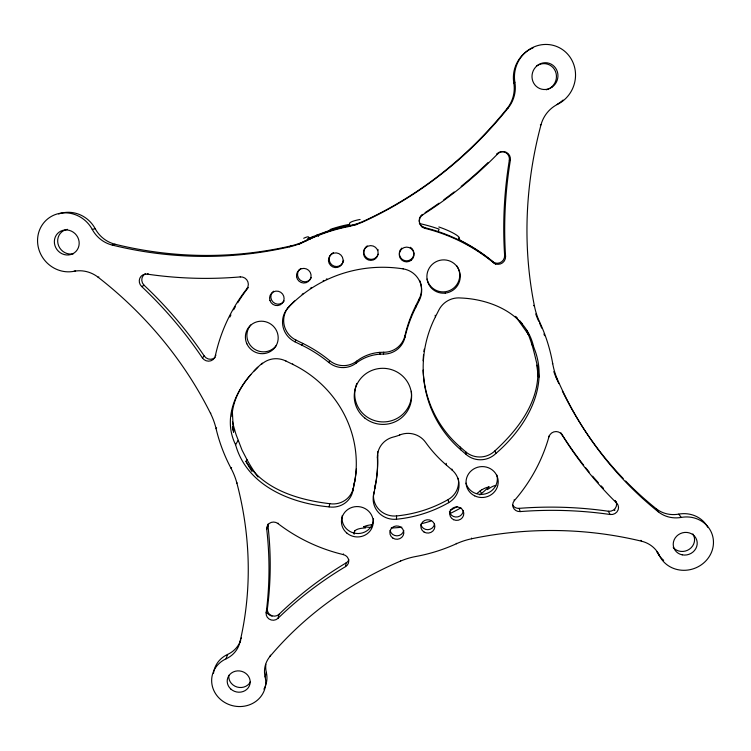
<?xml version="1.0" encoding="UTF-8"?>
<svg xmlns="http://www.w3.org/2000/svg" width="751" height="751" viewBox="0 0 751 751"><rect width="100%" height="100%" fill="white"/><g stroke="black" fill="none" stroke-linecap="round" stroke-linejoin="round"><path stroke-width="1.13" d="M294.608 300.935A127.905 125.145 5.4 0 0 289.398 306.126L288.3 307.553A21.863 21.46 33.4 0 0 294.946 341.818L301.808 345.169A133.19 127.445 21.7 0 1 328.966 362.592A21.723 21.366 20.4 0 0 356.19 363.108A43.023 42.065 5.4 0 1 383.442 354.096A21.76 21.526 7.9 0 0 404.93 337.424L404.939 335.725A135.631 131.547 -25.8 0 1 415.801 305.704L419.208 298.926A21.732 21.666 -6.9 0 0 419.668 280.442M240.602 640.537A27.158 25.196 15.6 0 1 227.609 654.431L226.032 658.852A27.139 24.999 12.8 0 0 213.753 690.319A27.139 24.999 12.8 0 0 246.854 705.64A27.139 24.999 12.8 0 0 265.112 676.933A27.186 25.168 9.8 0 1 270.107 656.28A347.15 309.863 -4 0 1 400.565 561.081L400.574 560.622M404.93 337.424A136.907 132.73 -25.6 0 1 415.894 307.131L419.34 300.287A21.939 21.873 -6.1 0 0 403.165 268.877L403.174 268.473M451.905 469.065L452.036 469.966A21.197 20.371 -2.9 0 1 448.638 502.663A129.097 126.262 5.4 0 1 396.481 519.223A21.112 20.249 2.8 0 1 373.557 495.069L374.993 488.094A133.19 127.445 21.7 0 0 377.406 457.791A21.281 20.577 2.1 0 1 393.449 437.007A43.023 42.065 5.4 0 0 399.701 434.989L399.71 434.5M396.481 519.223L396.566 515.937A20.915 20.08 2.8 0 1 373.848 491.989L373.557 495.069M231.965 416.467C232.707 400.724 240.639 386.202 250.853 374.561M374.993 488.094L375.106 486.948M375.125 486.761L375.275 485.071A131.969 126.356 21.8 0 0 377.669 455.031A21.084 20.399 2.1 0 1 377.8 451.736M377.406 457.791L377.669 455.031M383.442 354.096L383.648 352.247A21.563 21.338 7.9 0 0 404.939 335.725M354.209 534.027L354.669 530.675L354.021 533.83M268.06 524.02A6.928 6.581 15.2 0 0 267.985 525.897L266.736 529.258A392.764 352.801 32.3 0 1 266.154 612.854A6.881 6.43 12.3 0 0 277.954 618.364A367.079 327.727 -4.1 0 1 345.573 566.592L346.108 562.912A6.89 6.524 7.8 0 0 348.868 559.636M262.371 363.099C239.616 382.569 220.794 414.909 235.579 444.714C246.826 485.522 290.524 503.377 329.107 506.878A21.141 20.296 10.8 0 0 352.839 490.985L354.725 481.015A110.876 106.144 21.7 0 0 356.434 468.755M352.839 490.985L354.725 481.015M345.573 566.592A6.947 6.581 7.8 0 0 343.414 554.613L343.517 553.938M374.458 489.023L375.275 485.071M329.107 506.878L329.802 503.705A20.953 20.117 10.8 0 0 353.327 487.934M356.19 363.108L356.65 361.175L359.954 358.865A42.629 41.699 5.4 0 1 379.574 352.379L383.648 352.247M270.107 656.28L270.407 655.172M265.112 676.933L266.333 672.38A26.952 24.971 9.8 0 1 265.873 664.288M277.954 618.364L279.081 614.271A363.944 325.314 -4.1 0 1 346.108 562.912M266.154 612.854L267.384 608.798A389.187 349.975 32.4 0 0 267.985 525.897M226.032 658.852A27.402 25.403 15.6 0 0 239.907 642.246L240.733 639.824M241.09 638.763L241.362 637.965M266.736 529.258A6.994 6.637 15.1 0 1 277.936 523.55L278.077 523.137M328.966 362.592L329.68 360.668A21.516 21.178 20.6 0 0 356.65 361.175M438.387 231.026L439.11 229.121A163.183 159.982 5.4 0 0 419.377 223.516M458.908 239.607L459.312 238.799A21.441 0.939 26.8 0 0 458.457 238.114M435.43 316.791L438.894 309.975A21.92 21.61 -24.4 0 1 460.879 297.997C491.501 299.236 526.592 314.265 533.679 347.14C550.511 386.737 525.531 428.042 495.82 453.52A21.441 20.718 -10.8 0 1 466.305 454.59L460.748 449.783A115.016 111.505 -25.5 0 1 435.43 316.791L435.148 315.279M239.907 642.246A371.407 333.585 32.3 0 0 236.912 483.212L237.1 482.837M251.979 471.478A155.992 152.65 5.4 0 1 245.971 461.396L246.938 459.556L242.038 450.121L236.246 435.082A77.325 75.053 18.3 0 1 234.603 429.703A155.044 151.749 5.4 0 1 232.51 421.677M354.256 483.991A111.899 107.064 21.7 0 0 292.543 364.254L292.74 363.888M301.808 345.169L302.775 343.395L295.978 340.081A21.657 21.263 33.6 0 1 289.398 306.126M236.912 483.212A70.585 66.557 24.8 0 0 231.12 468.464L231.618 467.573M261.479 364.395A21.619 21 26.5 0 1 285.699 360.931L285.84 360.687M235.579 444.714L238.151 440.339M294.946 341.818L295.978 340.081M232.416 427.188A155.992 152.65 5.4 0 0 233.57 431.374L234.612 429.694M98.841 276.941L98.109 277.222A29.73 28.078 44.6 0 0 74.011 271.299A30.228 28.482 49.6 0 1 39.193 250.449A30.228 28.482 49.6 0 1 54.739 214.786A30.228 28.482 49.6 0 1 92.251 229.43A30.35 28.838 52.9 0 0 112.274 245.079A449.464 412.449 79.9 0 0 289.586 246.835A76.189 74.049 67.1 0 0 305.422 241.193A171.81 168.064 5.4 0 1 347.985 226.661A76.583 74.724 79.1 0 0 364.113 221.395L364.507 220.756A444.601 408.272 80 0 0 507.197 108.407L508.192 107.947A31.458 30.322 -74.1 0 0 514.886 82.281A31.73 30.359 -68.3 0 1 537.247 45.727A31.73 30.359 -68.3 0 1 573.773 64.52A31.73 30.359 -68.3 0 1 557.636 104.286A31.223 29.993 -61.4 0 0 541.011 124.769A416.617 378.729 -44.6 0 0 534.515 306.446A74.847 72.021 -39.6 0 0 539.678 322.16A171.81 168.064 5.4 0 1 552.736 363.756A73.88 70.697 -32.6 0 0 557.383 379.293A416.617 378.729 -44.6 0 0 658.327 511.835A28.773 26.942 -22.8 0 0 681.241 517.411A28.463 26.445 -20 0 1 712.718 536.289A28.463 26.445 -20 0 1 694.112 568.535A28.463 26.445 -20 0 1 659.331 555.383A28.191 26.276 -16.2 0 0 641.532 541.199L640.997 540.316M231.12 468.464A171.81 168.064 5.4 0 1 216.072 428.652L216.617 427.863M216.072 428.652A71.523 67.703 30 0 0 210.571 413.482L210.796 413.181M347.985 226.661L348.539 225.985A75.842 74.011 79.2 0 0 364.507 220.756M298.879 244.328A170.224 166.581 5.4 0 1 303.151 242.019L317.072 235.542A170.224 166.581 5.4 0 1 337.058 228.717L348.107 226.07L348.83 225.187L332.393 229.412L316.95 235.044M349.356 224.54L350.21 225.685M148.172 273.711L147.252 274.134A7.435 7.106 46.2 0 0 141.676 286.535A392.764 352.801 32.3 0 1 202.376 357.88A7.275 7.012 35.6 0 0 215.34 355.805L215.903 355.214M254.129 370.975L257.79 367.258M202.376 357.88L204.263 356.002A7.21 6.947 35.7 0 0 215.143 357.429M423.104 370.074A113.945 110.51 -25.7 0 0 460.25 447.089L465.751 451.849A21.244 20.54 -10.9 0 0 494.993 450.788C518.453 429.272 540.936 400.114 537.519 366.432C535.219 357.326 533.313 347.713 529.924 338.739A78.273 76.724 -14.2 0 0 527.831 333.369A155.044 151.749 5.4 0 0 526.611 330.44M305.422 241.193L306.38 240.376A75.447 73.345 67.2 0 1 290.684 245.971L289.586 246.835M306.765 240.189L308.154 238.996M215.34 355.805A171.81 168.064 5.4 0 1 246.844 288.76L247.408 288.281M476.941 493.501A147.496 144.596 5.4 0 0 479.851 491.154L481.982 489.596M147.252 274.134A475.449 436.181 80 0 0 240.236 276.903L240.433 276.762M507.197 108.407A31.148 30.031 -74.2 0 0 513.815 82.995L514.886 82.281M323.146 280.733L323.775 280.414M141.676 286.535L144.145 285.305A7.369 7.05 46.4 0 1 145.328 273.768M308.004 239.128L317.401 234.866M326.291 279.156L326.92 278.856M317.626 234.772L318.443 236.405M314.021 236.236L308.896 238.302L309.91 239.203M74.011 271.299L75.579 270.754M556.885 104.53L557.636 104.286M112.274 245.079L115.053 244.235A444.601 408.272 80 0 0 290.684 245.971M92.251 229.43L95.227 228.726A30.059 28.576 53 0 0 115.053 244.235M540.354 124.919L541.011 124.769M348.107 226.07L352.116 225.3A170.224 166.581 5.4 0 1 356.95 224.502M371.323 524.752L372.092 524.724M510.342 160.348A7.688 7.472 -65.4 0 0 497.669 153.899L496.777 153.908A7.613 7.407 -65.5 0 1 509.328 160.301L510.342 160.348A440.64 400.536 -44.7 0 0 505.573 256.298A7.454 7.313 -46.7 0 1 493.454 262.681A171.81 168.064 5.4 0 0 424.906 228.342L424.719 227.647A7.416 7.332 -71.8 0 1 422.203 214.495M329.802 503.705C298.419 499.913 263.695 489.765 245.971 461.396M422.109 227.027L424.719 227.647A170.224 166.581 5.4 0 1 492.628 261.658L495.444 264.023M285.699 360.931L292.543 364.254M399.701 434.989A21.3 20.606 0.6 0 1 425.535 442.255A136.907 132.73 -25.6 0 0 446.488 465.188L452.036 469.966M515.308 316.349L517.617 318.424M509.328 160.301A436.181 396.828 -44.8 0 0 504.625 255.34L505.573 256.298M479.851 491.154L481.138 492.525M519.664 320.658L522.208 323.728M533.604 305.375L534.139 305.995M493.454 262.681L492.628 261.658A7.388 7.247 -47 0 0 504.625 255.34M538.814 321.081L539.678 322.16M625.602 480.997A412.402 375.228 -44.7 0 0 656.027 508.596A28.5 26.717 -22.9 0 0 678.744 514.125L681.241 517.411M656.027 508.596L658.327 511.835M552.389 363.268L552.736 363.756M516.087 317.063L529.08 335.462M527.822 333.369L528.582 334.477A155.992 152.65 5.4 0 0 526.864 330.374M556.153 377.471L556.585 378.119M556.848 378.504L557.383 379.293M531.699 344.174L533.679 347.14M459.312 238.799L460.325 240.376A169.182 165.605 5.4 0 1 495.801 264.136M658.186 553.571L657.05 551.778A28.2 26.229 -20.1 0 0 663.659 560.321M658.327 553.797L659.331 555.383M615.069 500.457L615.426 501.048M615.548 501.246L616.627 503.029A7.125 6.712 -18.1 0 1 610.169 514.501A367.079 327.727 -4.1 0 0 520.199 511.581A7.069 6.74 -11.2 0 1 514.369 500.588L514.116 499.8M512.473 504.803A7.012 6.684 -11.2 0 0 519.166 508.352A363.944 325.314 -4.1 0 1 608.319 511.243L610.169 514.501M560.931 432.876L562.011 434.801A440.64 400.536 -44.7 0 0 616.627 503.029M548.615 436.162L548.943 436.819A171.81 168.064 5.4 0 1 514.369 500.588M526.498 330.215L528.582 334.477M338.26 227.703L338.56 228.567M379.574 352.379L380.316 354.528M519.166 508.352L520.199 511.581M494.993 450.788L495.82 453.52M422.682 214.411L422.785 214.767A7.482 7.407 -71.6 0 0 424.906 228.342M232.594 426.85L233.57 431.374M465.751 451.849L466.305 454.59M460.25 447.089L460.748 449.783M471.506 538.11L471.619 538.767A347.15 309.863 -4 0 1 641.532 541.199M446.235 463.301L446.488 465.188M456.317 543.32L456.373 543.762A171.81 168.064 5.4 0 1 415.801 556.5A68.848 64.511 0 0 0 400.565 561.081M458.194 478.284A21.009 20.202 -3 0 1 448.244 499.518L448.638 502.663M419.208 298.926L419.34 300.287M415.801 305.704L415.894 307.131M232.312 410.731L233.495 432.51M536.58 66.004A13.349 12.776 -68.4 0 1 555.487 71.458A13.349 12.776 -68.4 0 1 546.249 89.801M563.072 100.061A31.411 30.059 -68.4 0 1 557.946 103.807M513.815 82.995A31.411 30.059 -68.4 0 1 533.126 47.811M508.192 107.947A449.464 412.449 79.9 0 1 364.113 221.395M343.414 554.613A171.81 168.064 5.4 0 1 277.936 523.55M58.653 213.997A29.937 28.219 49.7 0 1 95.227 228.726M98.109 277.222A371.407 333.585 32.3 0 1 210.571 413.482M266.333 672.38A26.905 24.811 12.9 0 1 263.901 689.183M213.491 673.403A26.905 24.811 12.9 0 1 227.609 654.431M456.373 543.762A69.252 64.99 -4.8 0 1 471.619 538.767M678.744 514.125A28.2 26.229 -20.1 0 1 707.761 527.24M623.208 478.518A412.402 375.228 -44.7 0 1 562.349 391.046M558.838 383.63A412.402 375.228 -44.7 0 1 555.975 377.209M555.58 376.289A73.185 70.068 -32.8 0 1 553.825 371.585M229.89 317.016A170.224 166.581 5.4 0 1 230.923 314.932M233.636 309.787A170.224 166.581 5.4 0 1 235.345 306.746M237.729 302.756A170.224 166.581 5.4 0 1 248.337 287.502M539.547 323.061A170.224 166.581 5.4 0 1 541.678 328.065M543.949 333.979A170.224 166.581 5.4 0 1 544.559 335.688M538.42 320.593A74.133 71.354 -39.8 0 1 535.735 313.946M692.826 533.905A11.988 11.143 -20.1 0 1 689.409 549.197A11.988 11.143 -20.1 0 1 673.234 547.46M250.477 681.748A11.434 10.542 12.9 0 1 237.016 687.015A11.434 10.542 12.9 0 1 228.839 675.28M73.514 253.725A12.72 11.997 49.7 0 1 58.034 243.972A12.72 11.997 49.7 0 1 67.515 229.346M497.669 153.899A475.449 436.181 80 0 1 422.785 214.767M240.236 276.903A7.388 7.181 45.4 0 1 246.844 288.76M144.145 285.305A389.187 349.975 32.4 0 1 204.263 356.002M603.428 488.291A436.181 396.828 -44.8 0 1 601.222 485.916M598.322 482.705A436.181 396.828 -44.8 0 1 592.633 476.181M589.15 472.022A436.181 396.828 -44.8 0 1 585.724 467.807M583.696 465.254A436.181 396.828 -44.8 0 1 561.729 434.087M488.188 162.441A470.304 431.759 80 0 1 461.161 186.379M454.139 191.965A470.304 431.759 80 0 1 443.822 199.738M438.997 203.202A470.304 431.759 80 0 1 425.104 212.608M615.923 501.508A7.059 6.656 -18.2 0 1 608.319 511.243M548.943 436.819A7.191 6.89 -19.1 0 1 562.011 434.801M279.081 614.271A6.815 6.374 12.3 0 1 267.384 608.798M448.244 499.518A127.905 125.145 5.4 0 1 396.566 515.937M302.137 294.401A127.905 125.145 5.4 0 1 303.451 293.359M310.294 288.384A127.905 125.145 5.4 0 1 311.712 287.436M288.3 307.553A129.097 126.262 5.4 0 1 403.165 268.877M302.775 343.395A131.969 126.356 21.8 0 1 329.68 360.668M411.379 391.28A28.416 27.796 5.4 0 1 379.105 421.63A28.416 27.796 5.4 0 1 356.866 383.423M423.123 360.762A113.945 110.51 -25.7 0 1 423.536 354.979M423.93 351.534A113.945 110.51 -25.7 0 1 424.249 349.234M258.044 477.007A155.044 151.749 5.4 0 1 246.938 459.556M536.712 365.127A155.044 151.749 5.4 0 1 538.138 376.626M355.073 530.741A20.624 5.539 5.7 0 1 365.653 527.906M272.022 616.149A10.167 9.51 12.3 0 1 266.464 612.14M614.994 510.023A10.523 9.932 -18.2 0 1 614.327 510.53M456.646 265.666A16.588 16.447 -41.4 0 1 449.924 290.421A16.588 16.447 -41.4 0 1 427.066 279.062M276.34 345.46A16.391 15.959 34.8 0 1 253.078 348.145A16.391 15.959 34.8 0 1 250.853 324.92M373.519 518.81A15.762 15.058 6.9 0 1 356.181 533.435A15.762 15.058 6.9 0 1 342.296 515.458M496.862 475.092A15.959 15.311 -8.5 0 1 485.428 493.867A15.959 15.311 -8.5 0 1 466.005 483.137M537.519 366.432A155.992 152.65 5.4 0 1 538.889 377.274M403.738 530.45A6.928 6.609 2.5 0 1 390.116 530.431M434.51 524.114A6.947 6.628 -0.9 0 1 420.889 524.592M463.254 510.633A6.975 6.665 -4.4 0 1 449.417 511.553M284.169 300.916A7.275 7.116 41.8 0 1 273.204 302.221A7.275 7.116 41.8 0 1 273.664 291.191M311.393 277.56A7.303 7.191 47.3 0 1 300.109 280.057A7.303 7.191 47.3 0 1 300.747 268.464M378.1 254.223A7.322 7.285 69.3 0 1 366.713 257.884A7.322 7.285 69.3 0 1 367.248 245.877M377.941 249.51A7.322 7.285 69.3 0 1 378.157 250.177M410.403 247.286A7.322 7.294 -71.9 0 1 412.459 257.94A7.322 7.294 -71.9 0 1 401.682 258.945A7.322 7.294 -71.9 0 1 401.804 248.083M438.819 226.952A21.319 3.821 19.9 0 1 459.424 238.461M363.7 526.78A17.301 12.373 4 0 1 371.341 524.865M489.014 486.798A149.993 147.018 5.4 0 1 479.776 494.89M460.945 507.807A149.993 147.018 5.4 0 1 449.755 513.665M430.905 521.053A149.993 147.018 5.4 0 1 421.273 523.757M401.869 527.202A149.993 147.018 5.4 0 1 391.177 528.019M371.379 527.549A149.993 147.018 5.4 0 1 363.578 526.648M457.162 506.625A147.496 144.596 5.4 0 1 450.074 510.286M482.02 489.727A17.451 11.612 -47 0 1 488.976 486.977M487.38 489.614A20.793 4.253 -42.9 0 1 495.876 485.578M343.629 260.372A7.322 7.238 54.7 0 1 332.073 265.037A7.322 7.238 54.7 0 1 333.435 252.58M349.825 224.277A21.357 3.783 -4.7 0 1 360.095 219.48M303.686 238.274A21.225 2.854 -34.4 0 1 307.985 238.827M330.055 229.562A10.777 0.77 -15.3 0 1 340.588 226.314A10.777 0.77 -15.3 0 1 349.159 224.596M551.854 87.266A13.48 12.898 -68.3 0 0 551.065 64.098A13.48 12.898 -68.3 0 0 531.999 76.996A13.48 12.898 -68.3 0 0 551.854 87.266M682.218 554.839A12.091 11.237 -20 0 0 696.778 540.185A12.091 11.237 -20 0 0 676.66 536.176A12.091 11.237 -20 0 0 682.218 554.839M230.839 689.071A11.537 10.627 12.8 0 0 249.886 684.33A11.537 10.627 12.8 0 0 235.345 671.225A11.537 10.627 12.8 0 0 230.839 689.071M54.466 243.455A12.842 12.1 49.6 0 0 74.396 252.796A12.842 12.1 49.6 0 0 71.439 231.148A12.842 12.1 49.6 0 0 54.466 243.455M364.902 418.1A28.679 28.04 5.4 0 0 411.248 400.818A28.679 28.04 5.4 0 0 372.609 370.14A28.679 28.04 5.4 0 0 364.902 418.1M445.202 293.106A16.747 16.597 -40.7 0 0 457.134 266.718A16.747 16.597 -40.7 0 0 428.37 269.797A16.747 16.597 -40.7 0 0 445.202 293.106M246.854 343.77A16.541 16.1 34.6 0 0 275.119 347.244A16.541 16.1 34.6 0 0 263.413 321.325A16.541 16.1 34.6 0 0 246.854 343.77M346.868 533.088A15.912 15.189 6.9 0 0 372.928 524.874A15.912 15.189 6.9 0 0 352.21 507.319A15.912 15.189 6.9 0 0 346.868 533.088M474.698 495.857A16.1 15.442 -8.4 0 0 498.195 481.184A16.1 15.442 -8.4 0 0 473.468 469.122A16.1 15.442 -8.4 0 0 474.698 495.857M392.829 538.063A6.994 6.665 2.5 0 0 403.803 533.219A6.994 6.665 2.5 0 0 393.881 526.564A6.994 6.665 2.5 0 0 392.829 538.063M423.996 531.999A7.012 6.684 -0.9 0 0 434.848 526.798A7.012 6.684 -0.9 0 0 424.719 520.443A7.012 6.684 -0.9 0 0 423.996 531.999M453.623 519.701A7.031 6.721 -4.4 0 0 463.78 513.196A7.031 6.721 -4.4 0 0 452.872 508.08A7.031 6.721 -4.4 0 0 453.623 519.701M269.909 300.4A7.341 7.181 41.6 0 0 282.216 303.338A7.341 7.181 41.6 0 0 278.377 291.285A7.341 7.181 41.6 0 0 269.909 300.4M296.561 276.687A7.369 7.257 46.9 0 0 308.351 281.494A7.369 7.257 46.9 0 0 306.455 268.933A7.369 7.257 46.9 0 0 296.561 276.687M328.469 260.822A7.388 7.313 54.2 0 0 339.996 266.305A7.388 7.313 54.2 0 0 338.861 253.594A7.388 7.313 54.2 0 0 328.469 260.822M363.54 251.792A7.388 7.35 68.5 0 0 373.407 259.921A7.388 7.35 68.5 0 0 375.453 247.304A7.388 7.35 68.5 0 0 363.54 251.792M411.37 260.146A7.388 7.36 -71.3 0 0 409.164 247.558A7.388 7.36 -71.3 0 0 399.391 255.8A7.388 7.36 -71.3 0 0 411.37 260.146"/></g></svg>
